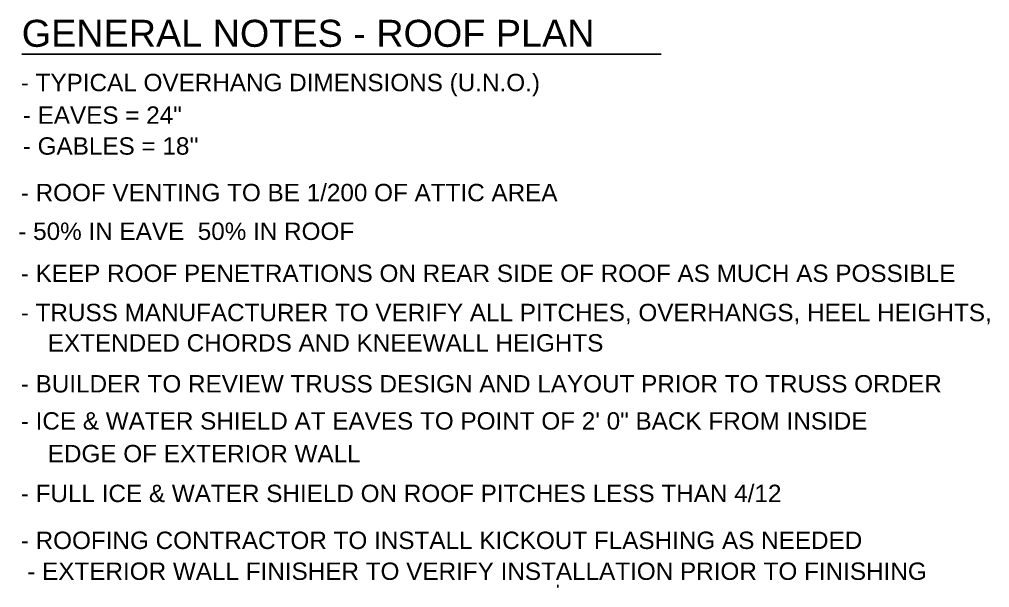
# Model space of a CAD drawing. Header units: inches. Extents: x -28708 to -16583, y 64755 to 66587.
# Drawn here: x -20686 to -20184, y 66011 to 66305 of the extents above; entities that cross this region are included whole.
import ezdxf

# ---------------------------------------------------------------- set-up
doc = ezdxf.new("R2010")
doc.units = ezdxf.units.IN
doc.header["$LTSCALE"] = 20
doc.header["$MEASUREMENT"] = 0
doc.linetypes.add('Solid', pattern=[0])
doc.layers.add('TEXT', color=3, linetype='Continuous')
doc.styles.add('Arial', font='arial.ttf')

msp = doc.modelspace()

# ---------------------------------------------------------------- linework, layer by layer
at = {"layer": 'TEXT', "linetype": 'Solid'}
for p, q in [((-20685.0425, 66287.293), (-20353.8348, 66287.293)), ((-20407.3781, 66010.863), (-20407.3781, 66012.363))]:
    msp.add_line(p, q, dxfattribs=at)

# ---------------------------------------------------------------- texts
at = {"layer": 'TEXT', "linetype": 'Solid', "style": 'Arial'}
for s, height, p in [('GENERAL NOTES - ROOF PLAN', 14, (-20685.0425, 66291.0265)), ('- TYPICAL OVERHANG DIMENSIONS (U.N.O.)', 9, (-20685.5425, 66268.0346)), ('    - EAVES = 24"', 9, (-20698.4756, 66251.1586)), ("    - GABLES = 18''", 9, (-20698.4756, 66235.1464)), ('- ROOF VENTING TO BE 1/200 OF ATTIC AREA', 9, (-20685.5425, 66211.0235)), ('    - 50% IN EAVE  50% IN ROOF', 9, (-20700.785, 66190.9805)), ('- KEEP ROOF PENETRATIONS ON REAR SIDE OF ROOF AS MUCH AS POSSIBLE', 9, (-20685.5425, 66169.2101)), ('- TRUSS MANUFACTURER TO VERIFY ALL PITCHES, OVERHANGS, HEEL HEIGHTS,', 9, (-20685.5425, 66148.8792)), ('    EXTENDED CHORDS AND KNEEWALL HEIGHTS', 9, (-20685.5425, 66133.1548)), ('- BUILDER TO REVIEW TRUSS DESIGN AND LAYOUT PRIOR TO TRUSS ORDER', 9, (-20685.5425, 66111.9602)), ('- ICE & WATER SHIELD AT EAVES TO POINT OF 2\' 0" BACK FROM INSIDE', 9, (-20685.5425, 66092.7234)), ('    EDGE OF EXTERIOR WALL', 9, (-20685.5425, 66075.7898)), ('- FULL ICE & WATER SHIELD ON ROOF PITCHES LESS THAN 4/12', 9, (-20685.5425, 66055.171)), ('- ROOFING CONTRACTOR TO INSTALL KICKOUT FLASHING AS NEEDED', 9, (-20685.5425, 66030.867)), ('    - EXTERIOR WALL FINISHER TO VERIFY INSTALLATION PRIOR TO FINISHING', 9, (-20696.1661, 66014.8546))]:
    msp.add_text(s, height=height, rotation=360, dxfattribs=at).set_placement(p)

doc.saveas('drawing.dxf')
